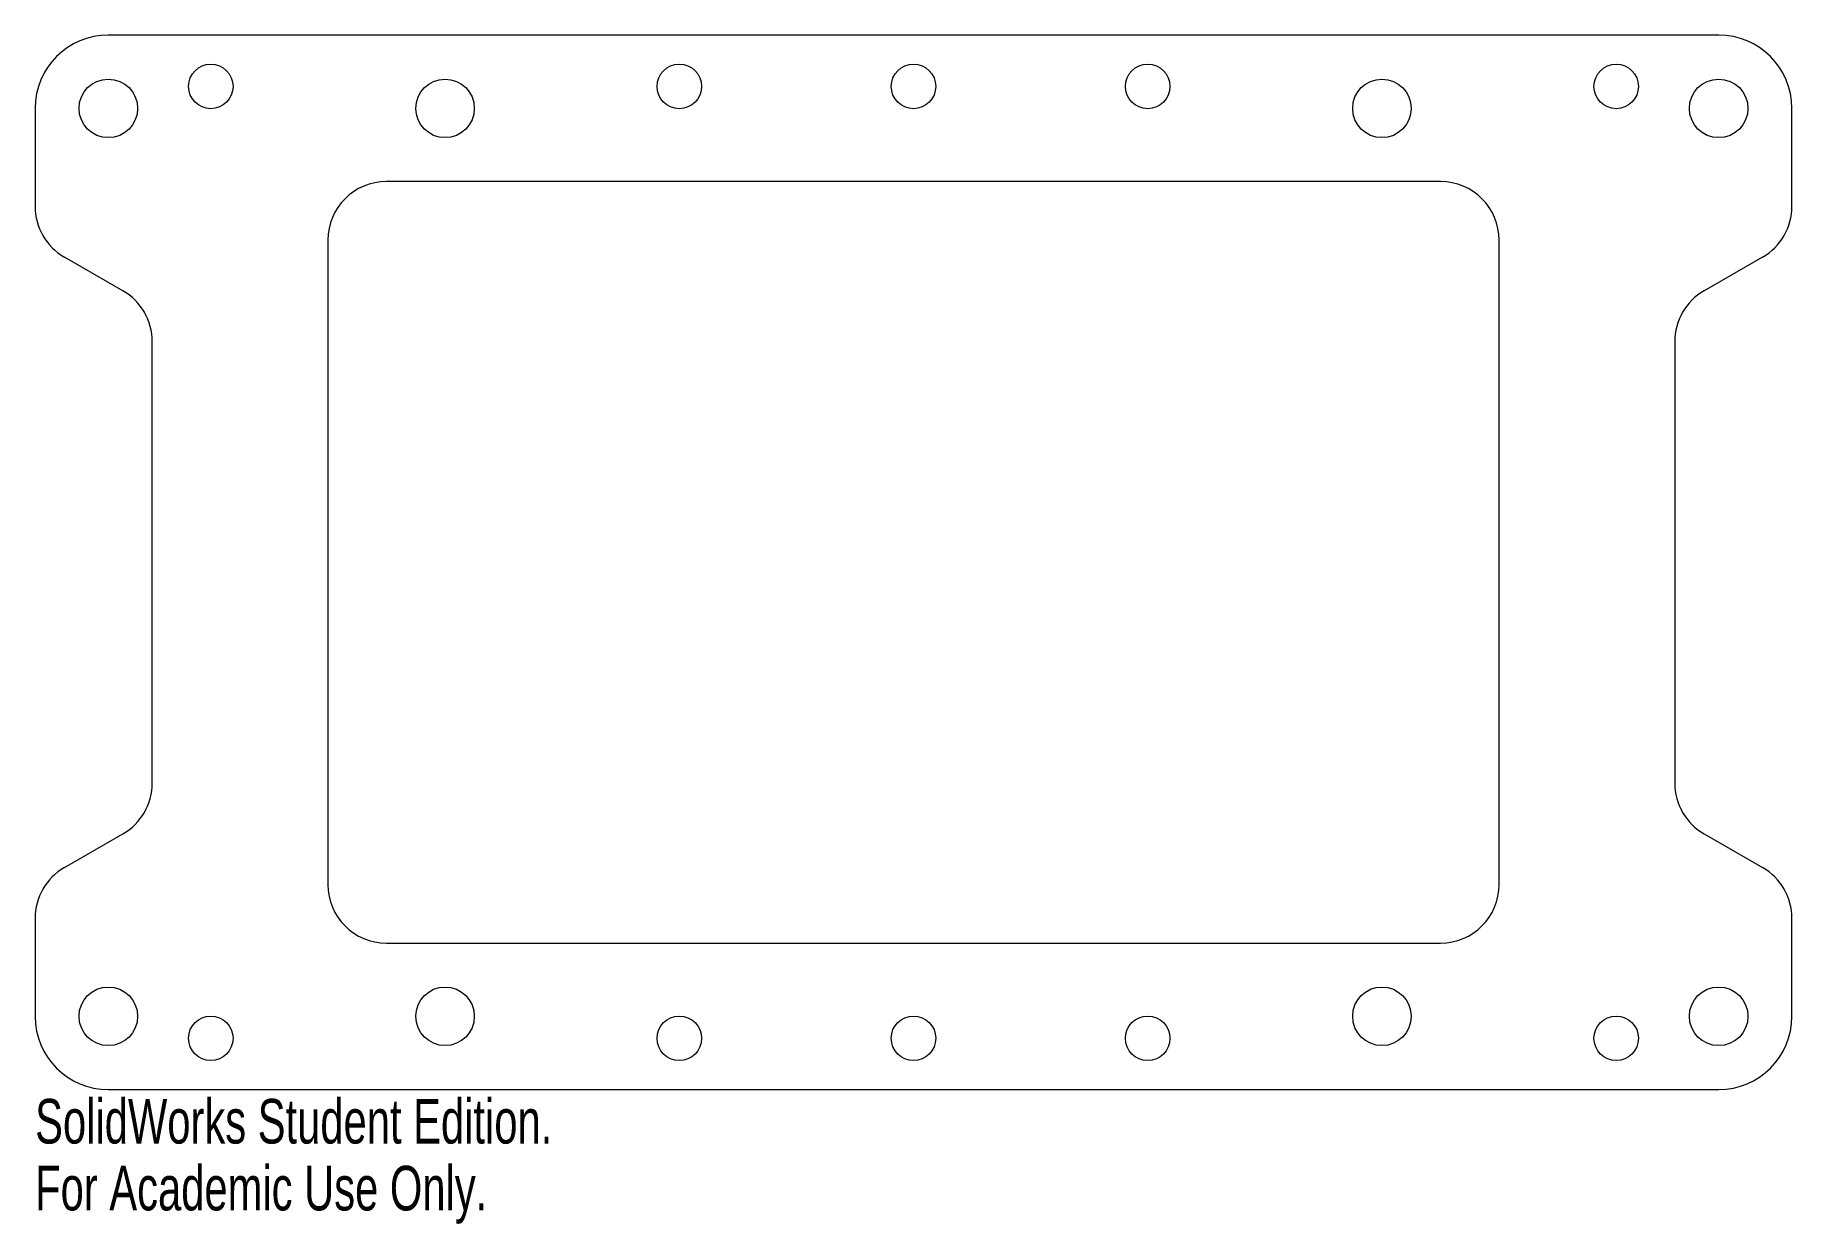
# Model space of a CAD drawing. Header units: inches. Extents: x -3.75 to 3.75, y -2.82 to 2.25.
import ezdxf

# ---------------------------------------------------------------- set-up
doc = ezdxf.new("R2010")
doc.units = ezdxf.units.IN
doc.header["$MEASUREMENT"] = 0
doc.styles.add('SLDTEXTSTYLE0', font='TXT', dxfattribs={"width": 0.7})

msp = doc.modelspace()

# ---------------------------------------------------------------- linework, layer by layer
at = {"color": 7, "linetype": 'Continuous', "lineweight": 15}
for p, q in [((3.4375, 2.25), (-3.4375, 2.25)), ((-3.75, 1.9375), (-3.75, 1.5193)), ((3.75, 1.5193), (3.75, 1.9375)), ((2.25, 1.625), (-2.25, 1.625)), ((-2.5, 1.375), (-2.5, -1.375)), ((2.5, -1.375), (2.5, 1.375)), ((-3.375, 1.1585), (-3.625, 1.3028)), ((3.625, 1.3028), (3.375, 1.1585)), ((-3.25, -0.942), (-3.25, 0.942)), ((3.25, 0.942), (3.25, -0.942)), ((-3.625, -1.3028), (-3.375, -1.1585)), ((3.375, -1.1585), (3.625, -1.3028)), ((-3.75, -1.5193), (-3.75, -1.9375)), ((3.75, -1.9375), (3.75, -1.5193)), ((-2.25, -1.625), (2.25, -1.625)), ((-3.4375, -2.25), (3.4375, -2.25))]:
    msp.add_line(p, q, dxfattribs=at)
for centre, radius in [((-3, 2.0312), 0.095), ((-1, 2.0312), 0.095), ((0, 2.0312), 0.095), ((1, 2.0312), 0.095), ((3, 2.0312), 0.095), ((-3.4375, 1.9375), 0.125), ((-2, 1.9375), 0.125), ((2, 1.9375), 0.125), ((3.4375, 1.9375), 0.125), ((-3.4375, -1.9375), 0.125), ((-2, -1.9375), 0.125), ((2, -1.9375), 0.125), ((3.4375, -1.9375), 0.125), ((-3, -2.0312), 0.095), ((-1, -2.0312), 0.095), ((0, -2.0312), 0.095), ((1, -2.0312), 0.095), ((3, -2.0312), 0.095)]:
    msp.add_circle(centre, radius, dxfattribs=at)
for centre, radius, start, end in [((-3.4375, 1.9375), 0.3125, 90, 180), ((3.4375, 1.9375), 0.3125, 0, 90), ((-2.25, 1.375), 0.25, 90, 180), ((2.25, 1.375), 0.25, 0, 90), ((-3.5, 1.5193), 0.25, 180, 240), ((3.5, 1.5193), 0.25, 300, 0), ((-3.5, 0.942), 0.25, 0, 60), ((3.5, 0.942), 0.25, 120, 180), ((-3.5, -0.942), 0.25, 300, 0), ((3.5, -0.942), 0.25, 180, 240), ((-3.5, -1.5193), 0.25, 120, 180), ((3.5, -1.5193), 0.25, 0, 60), ((-2.25, -1.375), 0.25, 180, 270), ((2.25, -1.375), 0.25, 270, 0), ((-3.4375, -1.9375), 0.3125, 180, 270), ((3.4375, -1.9375), 0.3125, 270, 0)]:
    msp.add_arc(centre, radius, start, end, dxfattribs=at)

# ---------------------------------------------------------------- texts
at = {"color": 7, "linetype": 'Continuous', "char_height": 0.1903, "attachment_point": 1, "style": 'SLDTEXTSTYLE0'}
for s, insert in [('SolidWorks Student Edition.', (-3.75, -2.2901)), ('For Academic Use Only.', (-3.75, -2.5756))]:
    msp.add_mtext(s, dxfattribs=dict(at, insert=insert))

doc.saveas('drawing.dxf')
